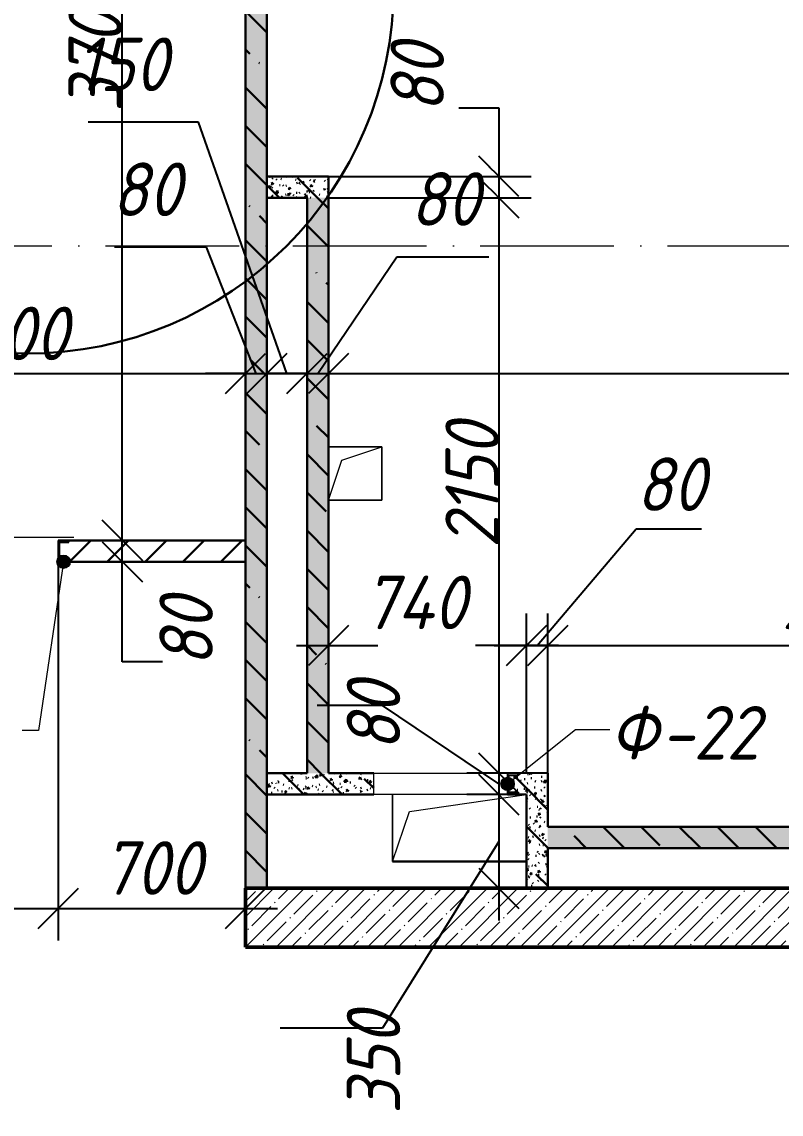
# Model space of a CAD drawing. Header units: millimetres. Extents: x -269418 to 201924, y -5890 to 98643.
# Drawn here: x 111094 to 113932, y 4556 to 8637 of the extents above; entities that cross this region are included whole.
import ezdxf

# ---------------------------------------------------------------- set-up
doc = ezdxf.new("R2010")
doc.units = ezdxf.units.MM
doc.linetypes.add('50_200_ШТРИХ_1Т_ш5_п1_п1_', pattern=[700, 500, -100, 0, -100])
for name, color, linetype, lineweight in [('0) ПГП', 1, 'Continuous', 30), ('1) ПГП Зеленый', 2, 'Continuous', 30), ('A-ANNO-DIMS', 7, 'Continuous', 9), ('A-DOOR-IDEN', 7, 'Continuous', 9), ('A-FLOR', 7, 'Continuous', 9), ('A-GENM', 7, 'Continuous', 9), ('A-GENM-1', 7, 'Continuous', 25), ('A-GENM-IDEN', 7, 'Continuous', 9), ('A-WALL-3', 7, 'Continuous', 50), ('A-WALL-PATT-2', 7, 'Continuous', 5), ('I-WALL', 7, 'Continuous', 5), ('Оси-1', 7, '50_200_ШТРИХ_1Т_ш5_п1_п1_', 9)]:
    doc.layers.add(name, color=color, linetype=linetype, lineweight=lineweight)
doc.layers.add('A-WALL-FNSH-4', color=7, linetype='Continuous', lineweight=13, true_color=0x0070df)
doc.styles.add('ISOCPEUR_I_2', font='isocpeui.ttf', dxfattribs={"width": 0.9, "height": 200})
doc.dimstyles.new('ISO-2_0_0_9К_СРЕДНИЙ', dxfattribs={"dimscale": 304.8, "dimtxt": 199.196235, "dimasz": 0.492126, "dimexe": 0.393701, "dimexo": 0, "dimgap": 0, "dimtad": 1, "dimdec": 0, "dimzin": 0, "dimdsep": 46, "dimtxsty": 'ISOCPEUR_I_2', "dimblk1": 'OBLIQUE', "dimblk2": 'OBLIQUE', "dimsah": 1, "dimcen": 0.09, "dimdle": 0.393701, "dimazin": 0, "dimtfac": 1, "dimtdec": 4, "dimtix": 1, "dimtmove": 2, "dimatfit": 3, "dimfxl": 1, "dimtvp": 1, "dimtolj": 1, "dimtzin": 0, "dimarcsym": 2})
doc.dimstyles.new('ISO-2_0_0_9К_СРЕДНИЙ_1', dxfattribs={"dimscale": 304.8, "dimtxt": 199.196235, "dimasz": 0.492126, "dimexe": 0.393701, "dimexo": 0, "dimgap": 0, "dimtad": 1, "dimdec": 0, "dimzin": 0, "dimdsep": 46, "dimtxsty": 'ISOCPEUR_I_2', "dimblk1": 'OBLIQUE', "dimblk2": 'OBLIQUE', "dimsah": 1, "dimcen": 0.09, "dimdle": 0.393701, "dimazin": 0, "dimtfac": 1, "dimtdec": 4, "dimtix": 1, "dimtmove": 1, "dimatfit": 3, "dimfxl": 1, "dimtvp": 1, "dimtolj": 1, "dimtzin": 0, "dimarcsym": 2})
doc.dimstyles.new('ISO-2_0_0_9К_СРЕДНИЙ_2', dxfattribs={"dimscale": 304.8, "dimtxt": 199.196235, "dimasz": 0.492126, "dimexe": 0.393701, "dimexo": 0, "dimgap": 0, "dimtad": 1, "dimdec": 0, "dimzin": 0, "dimdsep": 46, "dimtxsty": 'ISOCPEUR_I_2', "dimblk1": 'OBLIQUE', "dimblk2": 'OBLIQUE', "dimsah": 1, "dimcen": 0.09, "dimdle": 0.393701, "dimazin": 0, "dimtfac": 1, "dimtdec": 4, "dimtix": 1, "dimtmove": 0, "dimatfit": 3, "dimfxl": 1, "dimtvp": 1, "dimtolj": 1, "dimtzin": 0, "dimarcsym": 2})
doc.dimstyles.new('ISO-2_0_0_9К_СРЕДНИЙ_ФОН', dxfattribs={"dimscale": 304.8, "dimtxt": 199.196235, "dimasz": 0.492126, "dimexe": 0.393701, "dimexo": 0, "dimgap": 0.164042, "dimtad": 1, "dimdec": 0, "dimdsep": 46, "dimtxsty": 'ISOCPEUR_I_2', "dimblk1": 'OBLIQUE', "dimblk2": 'OBLIQUE', "dimsah": 1, "dimcen": 0.09, "dimdle": 0.393701, "dimazin": 0, "dimtfac": 1, "dimtdec": 4, "dimtix": 1, "dimtmove": 0, "dimatfit": 3, "dimfxl": 1, "dimtvp": 1, "dimtfill": 1, "dimtolj": 1, "dimtzin": 0, "dimarcsym": 2})
doc.dimstyles.new('ISO-2_0_0_9К_СРЕДНИЙ_ФОН_1', dxfattribs={"dimscale": 304.8, "dimtxt": 199.196235, "dimasz": 0.492126, "dimexe": 0.393701, "dimexo": 0, "dimgap": 0.164042, "dimtad": 1, "dimdec": 0, "dimdsep": 46, "dimtxsty": 'ISOCPEUR_I_2', "dimblk1": 'OBLIQUE', "dimblk2": 'OBLIQUE', "dimsah": 1, "dimcen": 0.09, "dimdle": 0.393701, "dimazin": 0, "dimtfac": 1, "dimtdec": 4, "dimtix": 1, "dimtmove": 1, "dimatfit": 3, "dimfxl": 1, "dimtvp": 1, "dimtfill": 1, "dimtolj": 1, "dimtzin": 0, "dimarcsym": 2})
pattern_1 = [(50, (0, 0), (72.873764, -6.37607), [7.62, -83.82]), (355, (0, 0), (-14.09699, 76.422444), [6.096, -67.056]), (100.451, (6.07, -0.53), (58.776964, 70.04687), [6.476, -71.236]), (46.184, (0, 20.32), (108.43142, -16.817454), [11.43, -125.73]), (96.636, (9.04, 18.92), (94.961, 98.97089), [9.714, -106.854]), (351.184, (0, 20.32), (94.96227, 98.97018), [9.144, -100.584]), (21, (10.16, 15.24), (60.64565, -40.906537), [7.62, -83.82]), (326, (10.16, 15.24), (24.72083, 73.67493), [6.096, -67.056]), (71.451, (15.214, 11.83), (85.36689, 32.768737), [6.476, -71.236]), (37.5, (0, 0), (1.235525, 33.8224325), [3.353, -62.89, 3.353, -64.719, -67.31]), (37.5, (0, 0), (1.235525, 33.8224325), [-134.315, 3.353, -63.957]), (7.5, (0, 0), (26.728146, 40.072549), [3.353, -35.458, 3.353, -61.366, -25.654]), (7.5, (0, 0), (26.728146, 40.072549), [-103.53, 3.353, -22.301]), (327.5, (-22.657, 0), (54.2363175, -2.2921173), [3.353, -22.047, 3.353, -75.895, -105.156]), (327.5, (-22.657, 0), (54.2363175, -2.2921173), [-104.648, 3.353, -101.803]), (317.5, (-32.817, 0), (59.25158, 10.17014), [3.353, -29.667, 3.353, -49.276, -74.676]), (317.5, (-32.817, 0), (59.25158, 10.17014), [-85.649, 3.353, -71.323])]
pattern_2 = [(135, (0, 0), (-142.5612, -142.5612), []), (135, (142.56, 0), (-142.5612, -142.5612), [252.016, -50.403, 3.353, -47.05])]

# ---------------------------------------------------------------- blocks, each defined once
blk = doc.blocks.new('AR_Отверстие прямоугольное _в плите_ - AR_Отверстие прямоугольное _в плите_-V34-АР1_1_Кладочный план 3 этажа')
at = {"layer": 'A-GENM'}
for p, q in [((-250, 125), (-250, -125)), ((-187.5, 62.5), (250, 125)), ((-250, -125), (-187.5, 62.5)), ((-250, -125), (250, -125))]:
    blk.add_line(p, q, dxfattribs=at)
blk = doc.blocks.new('AR_Отверстие прямоугольное _в плите_ - AR_Отверстие прямоугольное _в плите_-V35-АР1_1_Кладочный план 3 этажа')
at = {"layer": 'A-GENM'}
for p, q in [((100, 100), (-100, 100)), ((-50, 50), (100, 100)), ((100, -100), (100, 100)), ((-100, -100), (-50, 50)), ((-100, -100), (100, -100))]:
    blk.add_line(p, q, dxfattribs=at)
blk = doc.blocks.new('Фахверк_СКБ_Швеллер - Ф-22_80х3960 h-28561543-АР1_1_Кладочный план 3 этажа')
at = {"layer": 'A-GENM-1'}
for p, q in [((165, 40), (125, 40)), ((125, 40), (125, -40)), ((129.5, 32.6), (165, 32.6)), ((129.5, -32.6), (129.5, 32.6)), ((165, 32.6), (165, 40)), ((125, -40), (165, -40)), ((165, -32.6), (129.5, -32.6)), ((165, -40), (165, -32.6))]:
    blk.add_line(p, q, dxfattribs=at)
blk = doc.blocks.new('Фахверк_СКБ_Швеллер - Ф-22_80х3960 h-28624893-АР1_1_Кладочный план 3 этажа')
at = {"layer": 'A-GENM-1'}
for p, q in [((165, 40), (125, 40)), ((125, 40), (125, -40)), ((129.5, 32.6), (165, 32.6)), ((129.5, -32.6), (129.5, 32.6)), ((165, 32.6), (165, 40)), ((125, -40), (165, -40)), ((165, -32.6), (129.5, -32.6)), ((165, -40), (165, -32.6))]:
    blk.add_line(p, q, dxfattribs=at)
blk = doc.blocks.new('_Oblique')
at = {"color": 0, "linetype": 'ByBlock', "lineweight": -2}
blk.add_line((-0.5, -0.5), (0.5, 0.5), dxfattribs=at)
blk = doc.blocks.new('DIMBLOCK60-АР1_1_Кладочный план 3 этажа')
at = {"layer": 'A-ANNO-DIMS', "color": 0, "lineweight": -2, "transparency": 16777216}
for p, q in [((110130, 7429.1), (110130, 7203.1)), ((111930, 7429.1), (111930, 7203.1)), ((110010, 7323.1), (112050, 7323.1))]:
    blk.add_line(p, q, dxfattribs=at)
at = {"layer": 'Defpoints', "color": 0, "transparency": 16777216}
for p in [(110130, 7429.1), (111930, 7429.1), (111930, 7323.1)]:
    blk.add_point(p, dxfattribs=at)
at = {"layer": 'A-ANNO-DIMS', "color": 0, "lineweight": -2, "transparency": 16777216, "xscale": 150, "yscale": 150, "zscale": 150, "rotation": 180}
blk.add_blockref('_Oblique', (110130, 7323.1), dxfattribs=at)
at = {"layer": 'A-ANNO-DIMS', "color": 0, "lineweight": -2, "transparency": 16777216, "xscale": 150, "yscale": 150, "zscale": 150}
blk.add_blockref('_Oblique', (111930, 7323.1), dxfattribs=at)
at = {"layer": 'A-ANNO-DIMS', "color": 0, "transparency": 16777216, "insert": (111030, 7473.1), "char_height": 200, "width": 560.814, "attachment_point": 5, "style": 'ISOCPEUR_I_2', "bg_fill": 3, "box_fill_scale": 1.1, "bg_fill_color": 256, "bg_fill_true_color": 13158600, "bg_fill_transparency": 0}
blk.add_mtext('\\A1;1800', dxfattribs=at)
blk = doc.blocks.new('DIMBLOCK61-АР1_1_Кладочный план 3 этажа')
at = {"layer": 'A-ANNO-DIMS', "color": 0, "lineweight": -2, "transparency": 16777216}
for p, q in [((111783.7, 7794.8), (111439.9, 7794.8)), ((111970, 7323.1), (111783.7, 7794.8)), ((111930, 7429.1), (111930, 7203.1)), ((112010, 7429.1), (112010, 7203.1)), ((111930, 7323.1), (111780, 7323.1)), ((111930, 7323.1), (112010, 7323.1)), ((111930, 7323.1), (112010, 7323.1)), ((112010, 7323.1), (112160, 7323.1))]:
    blk.add_line(p, q, dxfattribs=at)
at = {"layer": 'Defpoints', "color": 0, "transparency": 16777216}
for p in [(111930, 7429.1), (112010, 7429.1), (112010, 7323.1)]:
    blk.add_point(p, dxfattribs=at)
at = {"layer": 'A-ANNO-DIMS', "color": 0, "lineweight": -2, "transparency": 16777216, "xscale": 150, "yscale": 150, "zscale": 150}
blk.add_blockref('_Oblique', (111930, 7323.1), dxfattribs=at)
at = {"layer": 'A-ANNO-DIMS', "color": 0, "lineweight": -2, "transparency": 16777216, "xscale": 150, "yscale": 150, "zscale": 150, "rotation": 180}
blk.add_blockref('_Oblique', (112010, 7323.1), dxfattribs=at)
at = {"layer": 'A-ANNO-DIMS', "color": 0, "transparency": 16777216, "insert": (111430.3, 8111.5), "char_height": 200, "width": 303.391, "attachment_point": 1, "line_spacing_factor": 1.149209, "style": 'ISOCPEUR_I_2', "bg_fill": 3, "box_fill_scale": 1.1, "bg_fill_color": 256, "bg_fill_true_color": 13158600, "bg_fill_transparency": 0}
blk.add_mtext('\\A1;80', dxfattribs=at)
blk = doc.blocks.new('DIMBLOCK62-АР1_1_Кладочный план 3 этажа')
at = {"layer": 'A-ANNO-DIMS', "color": 0, "lineweight": -2, "transparency": 16777216}
for p, q in [((111753.9, 8262), (111342.2, 8262)), ((112085, 7323.1), (111753.9, 8262)), ((112010, 7429.1), (112010, 7203.1)), ((112160, 7429.1), (112160, 7203.1)), ((111890, 7323.1), (112280, 7323.1))]:
    blk.add_line(p, q, dxfattribs=at)
at = {"layer": 'Defpoints', "color": 0, "transparency": 16777216}
for p in [(112010, 7429.1), (112160, 7429.1), (112160, 7323.1)]:
    blk.add_point(p, dxfattribs=at)
at = {"layer": 'A-ANNO-DIMS', "color": 0, "lineweight": -2, "transparency": 16777216, "xscale": 150, "yscale": 150, "zscale": 150, "rotation": 180}
blk.add_blockref('_Oblique', (112010, 7323.1), dxfattribs=at)
at = {"layer": 'A-ANNO-DIMS', "color": 0, "lineweight": -2, "transparency": 16777216, "xscale": 150, "yscale": 150, "zscale": 150}
blk.add_blockref('_Oblique', (112160, 7323.1), dxfattribs=at)
at = {"layer": 'A-ANNO-DIMS', "color": 0, "transparency": 16777216, "insert": (111294.8, 8578.6), "char_height": 200, "width": 409.118, "attachment_point": 1, "line_spacing_factor": 1.149209, "style": 'ISOCPEUR_I_2', "bg_fill": 3, "box_fill_scale": 1.1, "bg_fill_color": 256, "bg_fill_true_color": 13158600, "bg_fill_transparency": 0}
blk.add_mtext('\\A1;150', dxfattribs=at)
blk = doc.blocks.new('DIMBLOCK63-АР1_1_Кладочный план 3 этажа')
at = {"layer": 'A-ANNO-DIMS', "color": 0, "lineweight": -2, "transparency": 16777216}
for p, q in [((112200, 7323.1), (112495.6, 7758.8)), ((112495.6, 7758.8), (112839.4, 7758.8)), ((112160, 7429.1), (112160, 7203.1)), ((112240, 7429.1), (112240, 7203.1)), ((112160, 7323.1), (112010, 7323.1)), ((112160, 7323.1), (112240, 7323.1)), ((112160, 7323.1), (112240, 7323.1)), ((112240, 7323.1), (112390, 7323.1))]:
    blk.add_line(p, q, dxfattribs=at)
at = {"layer": 'Defpoints', "color": 0, "transparency": 16777216}
for p in [(112160, 7429.1), (112240, 7429.1), (112240, 7323.1)]:
    blk.add_point(p, dxfattribs=at)
at = {"layer": 'A-ANNO-DIMS', "color": 0, "lineweight": -2, "transparency": 16777216, "xscale": 150, "yscale": 150, "zscale": 150}
blk.add_blockref('_Oblique', (112160, 7323.1), dxfattribs=at)
at = {"layer": 'A-ANNO-DIMS', "color": 0, "lineweight": -2, "transparency": 16777216, "xscale": 150, "yscale": 150, "zscale": 150, "rotation": 180}
blk.add_blockref('_Oblique', (112240, 7323.1), dxfattribs=at)
at = {"layer": 'A-ANNO-DIMS', "color": 0, "transparency": 16777216, "insert": (112545.6, 8075.5), "char_height": 200, "width": 303.391, "attachment_point": 1, "line_spacing_factor": 1.149209, "style": 'ISOCPEUR_I_2', "bg_fill": 3, "box_fill_scale": 1.1, "bg_fill_color": 256, "bg_fill_true_color": 13158600, "bg_fill_transparency": 0}
blk.add_mtext('\\A1;80', dxfattribs=at)
blk = doc.blocks.new('DIMBLOCK64-АР1_1_Кладочный план 3 этажа')
at = {"layer": 'A-ANNO-DIMS', "color": 0, "lineweight": -2, "transparency": 16777216}
for p, q in [((112240, 7429.1), (112240, 7203.1)), ((118800, 7429.1), (118800, 7203.1)), ((112120, 7323.1), (118920, 7323.1))]:
    blk.add_line(p, q, dxfattribs=at)
at = {"layer": 'Defpoints', "color": 0, "transparency": 16777216}
for p in [(112240, 7429.1), (118800, 7429.1), (118800, 7323.1)]:
    blk.add_point(p, dxfattribs=at)
at = {"layer": 'A-ANNO-DIMS', "color": 0, "lineweight": -2, "transparency": 16777216, "xscale": 150, "yscale": 150, "zscale": 150, "rotation": 180}
blk.add_blockref('_Oblique', (112240, 7323.1), dxfattribs=at)
at = {"layer": 'A-ANNO-DIMS', "color": 0, "lineweight": -2, "transparency": 16777216, "xscale": 150, "yscale": 150, "zscale": 150}
blk.add_blockref('_Oblique', (118800, 7323.1), dxfattribs=at)
at = {"layer": 'A-ANNO-DIMS', "color": 0, "transparency": 16777216, "insert": (115520, 7473.1), "char_height": 200, "width": 606.782, "attachment_point": 5, "style": 'ISOCPEUR_I_2', "bg_fill": 3, "box_fill_scale": 1.1, "bg_fill_color": 256, "bg_fill_true_color": 13158600, "bg_fill_transparency": 0}
blk.add_mtext('\\A1;6560', dxfattribs=at)
blk = doc.blocks.new('DIMBLOCK68-АР1_1_Кладочный план 3 этажа')
at = {"layer": 'A-ANNO-DIMS', "color": 0, "lineweight": -2, "transparency": 16777216}
for p, q in [((112240, 6412.9), (112240, 6186.8)), ((112980, 5833), (112980, 6426.8)), ((112120, 6306.8), (112424.7, 6306.8)), ((113100, 6306.8), (112789.1, 6306.8))]:
    blk.add_line(p, q, dxfattribs=at)
at = {"layer": 'Defpoints', "color": 0, "transparency": 16777216}
for p in [(112240, 6412.9), (112980, 6306.8), (112980, 5833)]:
    blk.add_point(p, dxfattribs=at)
at = {"layer": 'A-ANNO-DIMS', "color": 0, "lineweight": -2, "transparency": 16777216, "xscale": 150, "yscale": 150, "zscale": 150, "rotation": 180}
blk.add_blockref('_Oblique', (112240, 6306.8), dxfattribs=at)
at = {"layer": 'A-ANNO-DIMS', "color": 0, "lineweight": -2, "transparency": 16777216, "xscale": 150, "yscale": 150, "zscale": 150}
blk.add_blockref('_Oblique', (112980, 6306.8), dxfattribs=at)
at = {"layer": 'A-ANNO-DIMS', "color": 0, "transparency": 16777216, "insert": (112370.1, 6568.1), "char_height": 200, "width": 473.474, "attachment_point": 1, "line_spacing_factor": 1.149209, "style": 'ISOCPEUR_I_2'}
blk.add_mtext('\\A1;740', dxfattribs=at)
blk = doc.blocks.new('DIMBLOCK69-АР1_1_Кладочный план 3 этажа')
at = {"layer": 'A-ANNO-DIMS', "color": 0, "lineweight": -2, "transparency": 16777216}
for p, q in [((113020, 6306.8), (113390.2, 6743.1)), ((113390.2, 6743.1), (113634, 6743.1)), ((112980, 5833), (112980, 6426.8)), ((113060, 5830), (113060, 6426.8)), ((112860, 6306.8), (113180, 6306.8))]:
    blk.add_line(p, q, dxfattribs=at)
at = {"layer": 'Defpoints', "color": 0, "transparency": 16777216}
for p in [(113060, 6306.8), (112980, 5833), (113060, 5830)]:
    blk.add_point(p, dxfattribs=at)
at = {"layer": 'A-ANNO-DIMS', "color": 0, "lineweight": -2, "transparency": 16777216, "xscale": 150, "yscale": 150, "zscale": 150, "rotation": 180}
blk.add_blockref('_Oblique', (112980, 6306.8), dxfattribs=at)
at = {"layer": 'A-ANNO-DIMS', "color": 0, "lineweight": -2, "transparency": 16777216, "xscale": 150, "yscale": 150, "zscale": 150}
blk.add_blockref('_Oblique', (113060, 6306.8), dxfattribs=at)
at = {"layer": 'A-ANNO-DIMS', "color": 0, "transparency": 16777216, "insert": (113390.2, 7009.7), "char_height": 200, "width": 303.391, "attachment_point": 1, "line_spacing_factor": 1.149209, "style": 'ISOCPEUR_I_2'}
blk.add_mtext('\\A1;80', dxfattribs=at)
blk = doc.blocks.new('DIMBLOCK70-АР1_1_Кладочный план 3 этажа')
at = {"layer": 'A-ANNO-DIMS', "color": 0, "lineweight": -2, "transparency": 16777216}
for p, q in [((113060, 5830), (113060, 6426.8)), ((116010, 5633), (116010, 6426.8)), ((112940, 6306.8), (113981.4, 6306.8)), ((116130, 6306.8), (114494.3, 6306.8))]:
    blk.add_line(p, q, dxfattribs=at)
at = {"layer": 'Defpoints', "color": 0, "transparency": 16777216}
for p in [(116010, 6306.8), (113060, 5830), (116010, 5633)]:
    blk.add_point(p, dxfattribs=at)
at = {"layer": 'A-ANNO-DIMS', "color": 0, "lineweight": -2, "transparency": 16777216, "xscale": 150, "yscale": 150, "zscale": 150, "rotation": 180}
blk.add_blockref('_Oblique', (113060, 6306.8), dxfattribs=at)
at = {"layer": 'A-ANNO-DIMS', "color": 0, "lineweight": -2, "transparency": 16777216, "xscale": 150, "yscale": 150, "zscale": 150}
blk.add_blockref('_Oblique', (116010, 6306.8), dxfattribs=at)
at = {"layer": 'A-ANNO-DIMS', "color": 0, "transparency": 16777216, "insert": (113934.5, 6568.1), "char_height": 200, "width": 606.782, "attachment_point": 1, "line_spacing_factor": 1.149209, "style": 'ISOCPEUR_I_2'}
blk.add_mtext('\\A1;2950', dxfattribs=at)
blk = doc.blocks.new('AAR_СКБ_Марка_Двери_Перемычка и проем - Марка перемычки и проема-25306769-АР1_1_Кладочный план 3 этажа')
at = {"layer": 'A-DOOR-IDEN'}
for p, q in [((-5, 0), (5, 0)), ((-0.968, -0.984), (-1.986, -2.747)), ((1.067, -0.984), (-0.968, -0.984)), ((2.085, -2.747), (1.067, -0.984)), ((-1.986, -2.747), (-0.968, -4.509)), ((1.067, -4.509), (2.085, -2.747)), ((-0.968, -4.509), (1.067, -4.509))]:
    blk.add_line(p, q, dxfattribs=at)
blk = doc.blocks.new('DIMBLOCK143-АР1_1_Кладочный план 3 этажа')
at = {"layer": 'A-ANNO-DIMS', "color": 0, "lineweight": -2, "transparency": 16777216}
for p, q in [((111469.5, 6500), (111469.5, 6820)), ((111363.5, 6700), (111589.5, 6700)), ((111363.5, 6620), (111589.5, 6620)), ((111469.5, 6246.3), (111469.5, 6620)), ((111619.5, 6246.3), (111469.5, 6246.3))]:
    blk.add_line(p, q, dxfattribs=at)
at = {"layer": 'Defpoints', "color": 0, "transparency": 16777216}
for p in [(111363.5, 6700), (111469.5, 6700), (111363.5, 6620)]:
    blk.add_point(p, dxfattribs=at)
at = {"layer": 'A-ANNO-DIMS', "color": 0, "lineweight": -2, "transparency": 16777216, "xscale": 150, "yscale": 150, "zscale": 150}
for p, rotation in [((111469.5, 6700), 90), ((111469.5, 6620), 270)]:
    blk.add_blockref('_Oblique', p, dxfattribs=dict(at, rotation=rotation))
at = {"layer": 'A-ANNO-DIMS', "color": 0, "transparency": 16777216, "insert": (111608.1, 6227.9), "char_height": 200, "width": 303.391, "attachment_point": 1, "rotation": 90, "line_spacing_factor": 1.149209, "style": 'ISOCPEUR_I_2'}
blk.add_mtext('\\A1;80', dxfattribs=at)
blk = doc.blocks.new('DIMBLOCK144-АР1_1_Кладочный план 3 этажа')
at = {"layer": 'A-ANNO-DIMS', "color": 0, "lineweight": -2, "transparency": 16777216}
for p, q in [((111469.5, 6580), (111469.5, 10520)), ((111363.5, 10400), (111589.5, 10400)), ((111363.5, 6700), (111589.5, 6700))]:
    blk.add_line(p, q, dxfattribs=at)
at = {"layer": 'Defpoints', "color": 0, "transparency": 16777216}
for p in [(111363.5, 10400), (111469.5, 10400), (111363.5, 6700)]:
    blk.add_point(p, dxfattribs=at)
at = {"layer": 'A-ANNO-DIMS', "color": 0, "lineweight": -2, "transparency": 16777216, "xscale": 150, "yscale": 150, "zscale": 150}
for p, rotation in [((111469.5, 10400), 90), ((111469.5, 6700), 270)]:
    blk.add_blockref('_Oblique', p, dxfattribs=dict(at, rotation=rotation))
at = {"layer": 'A-ANNO-DIMS', "color": 0, "transparency": 16777216, "insert": (111368.2, 8550), "char_height": 200, "width": 606.782, "attachment_point": 5, "rotation": 90, "style": 'ISOCPEUR_I_2'}
blk.add_mtext('\\A1;3700', dxfattribs=at)
blk = doc.blocks.new('DIMBLOCK423-АР1_1_Кладочный план 3 этажа')
at = {"layer": 'A-ANNO-DIMS', "color": 0, "lineweight": -2, "transparency": 16777216}
for p, q in [((110280, 6617), (110280, 5204.6)), ((111230, 6620), (111230, 5204.6)), ((110160, 5324.6), (111350, 5324.6))]:
    blk.add_line(p, q, dxfattribs=at)
at = {"layer": 'Defpoints', "color": 0, "transparency": 16777216}
for p in [(110280, 6617), (111230, 6620), (111230, 5324.6)]:
    blk.add_point(p, dxfattribs=at)
at = {"layer": 'A-ANNO-DIMS', "color": 0, "lineweight": -2, "transparency": 16777216, "xscale": 150, "yscale": 150, "zscale": 150, "rotation": 180}
blk.add_blockref('_Oblique', (110280, 5324.6), dxfattribs=at)
at = {"layer": 'A-ANNO-DIMS', "color": 0, "lineweight": -2, "transparency": 16777216, "xscale": 150, "yscale": 150, "zscale": 150}
blk.add_blockref('_Oblique', (111230, 5324.6), dxfattribs=at)
at = {"layer": 'A-ANNO-DIMS', "color": 0, "transparency": 16777216, "insert": (110755, 5474.6), "char_height": 200, "width": 455.087, "attachment_point": 5, "style": 'ISOCPEUR_I_2', "bg_fill": 3, "box_fill_scale": 1.1, "bg_fill_color": 256, "bg_fill_true_color": 13158600, "bg_fill_transparency": 0}
blk.add_mtext('\\A1;950', dxfattribs=at)
blk = doc.blocks.new('DIMBLOCK424-АР1_1_Кладочный план 3 этажа')
at = {"layer": 'A-ANNO-DIMS', "color": 0, "lineweight": -2, "transparency": 16777216}
for p, q in [((111230, 6620), (111230, 5204.6)), ((111930, 5400), (111930, 5204.6)), ((111110, 5324.6), (112050, 5324.6))]:
    blk.add_line(p, q, dxfattribs=at)
at = {"layer": 'Defpoints', "color": 0, "transparency": 16777216}
for p in [(111230, 6620), (111930, 5400), (111930, 5324.6)]:
    blk.add_point(p, dxfattribs=at)
at = {"layer": 'A-ANNO-DIMS', "color": 0, "lineweight": -2, "transparency": 16777216, "xscale": 150, "yscale": 150, "zscale": 150, "rotation": 180}
blk.add_blockref('_Oblique', (111230, 5324.6), dxfattribs=at)
at = {"layer": 'A-ANNO-DIMS', "color": 0, "lineweight": -2, "transparency": 16777216, "xscale": 150, "yscale": 150, "zscale": 150}
blk.add_blockref('_Oblique', (111930, 5324.6), dxfattribs=at)
at = {"layer": 'A-ANNO-DIMS', "color": 0, "transparency": 16777216, "insert": (111580, 5475.9), "char_height": 200, "width": 455.087, "attachment_point": 5, "style": 'ISOCPEUR_I_2', "bg_fill": 3, "box_fill_scale": 1.1, "bg_fill_color": 256, "bg_fill_true_color": 13158600, "bg_fill_transparency": 0}
blk.add_mtext('\\A1;700', dxfattribs=at)
blk = doc.blocks.new('DIMBLOCK463-АР1_1_Кладочный план 3 этажа')
at = {"layer": 'A-ANNO-DIMS', "color": 0, "lineweight": -2, "transparency": 16777216}
for p, q in [((112727.1, 8315.8), (112877.1, 8315.8)), ((112877.1, 8315.8), (112877.1, 8060)), ((112877.1, 8180), (112877.1, 7860)), ((112240, 8060), (112997.1, 8060)), ((112243, 7980), (112997.1, 7980))]:
    blk.add_line(p, q, dxfattribs=at)
at = {"layer": 'Defpoints', "color": 0, "transparency": 16777216}
for p in [(112240, 8060), (112243, 7980), (112877.1, 7980)]:
    blk.add_point(p, dxfattribs=at)
at = {"layer": 'A-ANNO-DIMS', "color": 0, "lineweight": -2, "transparency": 16777216, "xscale": 150, "yscale": 150, "zscale": 150}
for p, rotation in [((112877.1, 8060), 90), ((112877.1, 7980), 270)]:
    blk.add_blockref('_Oblique', p, dxfattribs=dict(at, rotation=rotation))
at = {"layer": 'A-ANNO-DIMS', "color": 0, "transparency": 16777216, "insert": (112471.9, 8297.5), "char_height": 200, "width": 303.391, "attachment_point": 1, "rotation": 90, "line_spacing_factor": 1.149209, "style": 'ISOCPEUR_I_2'}
blk.add_mtext('\\A1;80', dxfattribs=at)
blk = doc.blocks.new('DIMBLOCK464-АР1_1_Кладочный план 3 этажа')
at = {"layer": 'A-ANNO-DIMS', "color": 0, "lineweight": -2, "transparency": 16777216}
for p, q in [((112877.1, 8100), (112877.1, 5710)), ((112243, 7980), (112997.1, 7980)), ((113057, 5830), (112757.1, 5830))]:
    blk.add_line(p, q, dxfattribs=at)
at = {"layer": 'Defpoints', "color": 0, "transparency": 16777216}
for p in [(112243, 7980), (112877.1, 5830), (113057, 5830)]:
    blk.add_point(p, dxfattribs=at)
at = {"layer": 'A-ANNO-DIMS', "color": 0, "lineweight": -2, "transparency": 16777216, "xscale": 150, "yscale": 150, "zscale": 150}
for p, rotation in [((112877.1, 7980), 90), ((112877.1, 5830), 270)]:
    blk.add_blockref('_Oblique', p, dxfattribs=dict(at, rotation=rotation))
at = {"layer": 'A-ANNO-DIMS', "color": 0, "transparency": 16777216, "insert": (112777.1, 6905), "char_height": 200, "width": 560.814, "attachment_point": 5, "rotation": 90, "style": 'ISOCPEUR_I_2'}
blk.add_mtext('\\A1;2150', dxfattribs=at)
blk = doc.blocks.new('DIMBLOCK465-АР1_1_Кладочный план 3 этажа')
at = {"layer": 'A-ANNO-DIMS', "color": 0, "lineweight": -2, "transparency": 16777216}
for p, q in [((112441.6, 6082.4), (112197.8, 6082.4)), ((112877.1, 5790), (112441.6, 6082.4)), ((112877.1, 5950), (112877.1, 5630)), ((113057, 5830), (112757.1, 5830)), ((112980.1, 5750), (112757.1, 5750))]:
    blk.add_line(p, q, dxfattribs=at)
at = {"layer": 'Defpoints', "color": 0, "transparency": 16777216}
for p in [(113057, 5830), (112877.1, 5750), (112980.1, 5750)]:
    blk.add_point(p, dxfattribs=at)
at = {"layer": 'A-ANNO-DIMS', "color": 0, "lineweight": -2, "transparency": 16777216, "xscale": 150, "yscale": 150, "zscale": 150}
for p, rotation in [((112877.1, 5830), 90), ((112877.1, 5750), 270)]:
    blk.add_blockref('_Oblique', p, dxfattribs=dict(at, rotation=rotation))
at = {"layer": 'A-ANNO-DIMS', "color": 0, "transparency": 16777216, "insert": (112308.3, 5912.4), "char_height": 200, "width": 303.391, "attachment_point": 1, "rotation": 90, "line_spacing_factor": 1.149209, "style": 'ISOCPEUR_I_2'}
blk.add_mtext('\\A1;80', dxfattribs=at)
blk = doc.blocks.new('DIMBLOCK466-АР1_1_Кладочный план 3 этажа')
at = {"layer": 'A-ANNO-DIMS', "color": 0, "lineweight": -2, "transparency": 16777216}
for p, q in [((112877.1, 5870), (112877.1, 5280)), ((112980.1, 5750), (112757.1, 5750)), ((112877.1, 5575), (112441.6, 4877.9)), ((112983.2, 5400), (112757.1, 5400)), ((112441.6, 4877.9), (112059.3, 4877.9))]:
    blk.add_line(p, q, dxfattribs=at)
at = {"layer": 'Defpoints', "color": 0, "transparency": 16777216}
for p in [(112980.1, 5750), (112877.1, 5400), (112983.2, 5400)]:
    blk.add_point(p, dxfattribs=at)
at = {"layer": 'A-ANNO-DIMS', "color": 0, "lineweight": -2, "transparency": 16777216, "xscale": 150, "yscale": 150, "zscale": 150}
for p, rotation in [((112877.1, 5750), 90), ((112877.1, 5400), 270)]:
    blk.add_blockref('_Oblique', p, dxfattribs=dict(at, rotation=rotation))
at = {"layer": 'A-ANNO-DIMS', "color": 0, "transparency": 16777216, "insert": (112308.3, 4556.1), "char_height": 200, "width": 455.087, "attachment_point": 1, "rotation": 90, "line_spacing_factor": 1.149209, "style": 'ISOCPEUR_I_2'}
blk.add_mtext('\\A1;350', dxfattribs=at)

msp = doc.modelspace()

# ---------------------------------------------------------------- hatches: boundary and pattern name
at = {"layer": '0) ПГП'}
h = msp.add_hatch(dxfattribs=at)
h.set_pattern_fill('FP_6', color=256, style=0, pattern_type=2)
h.set_pattern_definition(pattern_1)
h.paths.add_polyline_path([(112010, 5400), (112010, 10380), (111930, 10380), (111930, 5400)], flags=0)
h = msp.add_hatch(dxfattribs=at)
h.set_pattern_fill('FP_7', color=256, style=0, pattern_type=2)
h.set_pattern_definition(pattern_2)
h.paths.add_polyline_path([(112010, 5400), (112010, 10380), (111930, 10380), (111930, 5400)], flags=0)
h = msp.add_hatch(dxfattribs=at)
h.set_pattern_fill('FP_6', color=256, style=0, pattern_type=2)
h.set_pattern_definition(pattern_1)
h.paths.add_polyline_path([(112240, 7980), (112240, 8060), (112010, 8060), (112010, 7980), (112160, 7980)], flags=0)
h = msp.add_hatch(dxfattribs=at)
h.set_pattern_fill('FP_7', color=256, style=0, pattern_type=2)
h.set_pattern_definition(pattern_2)
h.paths.add_polyline_path([(112240, 7980), (112240, 8060), (112010, 8060), (112010, 7980), (112160, 7980)], flags=0)
h = msp.add_hatch(dxfattribs=at)
h.set_pattern_fill('FP_6', color=256, style=0, pattern_type=2)
h.set_pattern_definition(pattern_1)
h.paths.add_polyline_path([(112160, 5830), (112240, 5830), (112240, 7980), (112160, 7980), (112160, 6651.9)], flags=0)
h = msp.add_hatch(dxfattribs=at)
h.set_pattern_fill('FP_7', color=256, style=0, pattern_type=2)
h.set_pattern_definition(pattern_2)
h.paths.add_polyline_path([(112160, 5830), (112240, 5830), (112240, 7980), (112160, 7980), (112160, 6651.9)], flags=0)
h = msp.add_hatch(dxfattribs=at)
h.set_pattern_fill('FP_6', color=256, style=0, pattern_type=2)
h.set_pattern_definition(pattern_1)
h.paths.add_polyline_path([(112010, 5750), (112409.7, 5750), (112409.7, 5830), (112010, 5830)], flags=0)
h.paths.add_polyline_path([(112949.7, 5750), (112980, 5750), (112980, 5830), (112949.7, 5830), (112949.7, 5822.6), (112914.2, 5822.6), (112914.2, 5757.4), (112949.7, 5757.4)], flags=0)
h = msp.add_hatch(dxfattribs=at)
h.set_pattern_fill('FP_7', color=256, style=0, pattern_type=2)
h.set_pattern_definition(pattern_2)
h.paths.add_polyline_path([(112010, 5750), (112409.7, 5750), (112409.7, 5830), (112010, 5830)], flags=0)
h.paths.add_polyline_path([(112949.7, 5750), (112980, 5750), (112980, 5830), (112949.7, 5830), (112949.7, 5822.6), (112914.2, 5822.6), (112914.2, 5757.4), (112949.7, 5757.4)], flags=0)
h = msp.add_hatch(dxfattribs=at)
h.set_pattern_fill('FP_6', color=256, style=0, pattern_type=2)
h.set_pattern_definition(pattern_1)
h.paths.add_polyline_path([(113060, 5400), (113060, 5830), (112980, 5830), (112980, 5400)], flags=0)
h = msp.add_hatch(dxfattribs=at)
h.set_pattern_fill('FP_7', color=256, style=0, pattern_type=2)
h.set_pattern_definition(pattern_2)
h.paths.add_polyline_path([(113060, 5400), (113060, 5830), (112980, 5830), (112980, 5400)], flags=0)
h = msp.add_hatch(dxfattribs=at)
h.set_pattern_fill('FP_6', color=256, style=0, pattern_type=2)
h.set_pattern_definition(pattern_1)
h.paths.add_polyline_path([(116010, 5550), (116010, 5630), (113060, 5630), (113060, 5550)], flags=0)
h = msp.add_hatch(dxfattribs=at)
h.set_pattern_fill('FP_7', color=256, style=0, pattern_type=2)
h.set_pattern_definition(pattern_2)
h.paths.add_polyline_path([(116010, 5550), (116010, 5630), (113060, 5630), (113060, 5550)], flags=0)
at = {"layer": '1) ПГП Зеленый'}
h = msp.add_hatch(dxfattribs=at)
h.set_pattern_fill('FP_5', color=256, style=0, pattern_type=2)
h.set_pattern_definition([(45, (0, 0), (-70.71068, 70.71068), [])])
h.paths.add_polyline_path([(111930, 6620), (111930, 6700), (111270, 6700), (111270, 6692.6), (111234.5, 6692.6), (111234.5, 6627.4), (111270, 6627.4), (111270, 6620)], flags=0)
h.paths.add_polyline_path([(110240, 6620), (110240, 6627.4), (110275.5, 6627.4), (110275.5, 6692.6), (110240, 6692.6), (110240, 6700), (109750, 6700), (109750, 6620)], flags=0)
at = {"layer": 'A-GENM-IDEN'}
h = msp.add_hatch(color=256, dxfattribs=at)
edge = h.paths.add_edge_path(flags=0)
edge.add_arc((112909.8, 5790), 25, 0, 360)
at = {"layer": 'A-WALL-PATT-2'}
h = msp.add_hatch(dxfattribs=at)
h.set_pattern_fill('FP_4', color=256, style=0, pattern_type=2)
h.set_pattern_definition([(45, (0, 0), (-57.024626, 57.024626), []), (45, (57.025, 0), (-57.024626, 57.024626), [100.806, -20.161, 3.353, -16.808])])
h.paths.add_polyline_path([(112662.1, 5180), (117440, 5180), (117440, 5400), (111930, 5400), (111930, 5180)], flags=0)
h.paths.add_polyline_path([(119330, 5180), (119330, 5400), (118490, 5400), (118490, 5180)], flags=0)

# ---------------------------------------------------------------- linework, layer by layer
at = {"layer": '0) ПГП'}
for p, q in [((111930, 10380), (111930, 5400)), ((112010, 5400), (112010, 10000)), ((112240, 8060), (112010, 8060)), ((112240, 5830), (112240, 8060)), ((112010, 7980), (112160, 7980)), ((112160, 7980), (112160, 5830)), ((112160, 5830), (112010, 5830)), ((112409.7, 5830), (112240, 5830)), ((113060, 5630), (113060, 5830)), ((112010, 5750), (112409.7, 5750)), ((112980, 5750), (112980, 5400)), ((116090, 5630), (113060, 5630)), ((113060, 5550), (116010, 5550)), ((113060, 5400), (113060, 5550)), ((112980, 5500), (112480, 5500))]:
    msp.add_line(p, q, dxfattribs=at)
at = {"layer": '1) ПГП Зеленый'}
for p, q in [((111930, 6700), (111270, 6700)), ((111270, 6620), (111930, 6620))]:
    msp.add_line(p, q, dxfattribs=at)
at = {"layer": 'A-FLOR'}
for p, q in [((112240, 7050), (112440, 7050)), ((112440, 7050), (112440, 6850)), ((112440, 6850), (112240, 6850)), ((112480, 5500), (112480, 5750))]:
    msp.add_line(p, q, dxfattribs=at)
at = {"layer": 'A-GENM-IDEN'}
for p, q in [((112909.8, 5790), (113163.1, 5993.4)), ((113163.1, 5993.4), (113291.2, 5993.4))]:
    msp.add_line(p, q, dxfattribs=at)
msp.add_circle((112909.8, 5790), 25, dxfattribs=at)
at = {"layer": 'A-WALL-3'}
for p, q in [((117440, 5400), (111930, 5400)), ((111930, 5400), (111930, 5180)), ((111930, 5180), (117440, 5180))]:
    msp.add_line(p, q, dxfattribs=at)
at = {"layer": 'A-WALL-FNSH-4'}
for p, q in [((112409.7, 5750), (112409.7, 5830)), ((113060, 5830), (112949.7, 5830)), ((112949.7, 5750), (112980, 5750))]:
    msp.add_line(p, q, dxfattribs=at)
at = {"layer": 'I-WALL'}
for p, q in [((112409.7, 5830), (112909.7, 5830)), ((112909.7, 5750), (112409.7, 5750))]:
    msp.add_line(p, q, dxfattribs=at)
at = {"layer": 'Оси-1'}
msp.add_line((-6210, 7800), (125951.6, 7800), dxfattribs=at)

# ---------------------------------------------------------------- block references
at = {"layer": '0) ПГП'}
msp.add_blockref('AR_Отверстие прямоугольное _в плите_ - AR_Отверстие прямоугольное _в плите_-V34-АР1_1_Кладочный план 3 этажа', (112730, 5625), dxfattribs=at)
at = {"layer": 'A-DOOR-IDEN', "xscale": 99.99999999999993, "yscale": 99.99999999999993, "zscale": 99.99999999999993}
msp.add_blockref('AAR_СКБ_Марка_Двери_Перемычка и проем - Марка перемычки и проема-25306769-АР1_1_Кладочный план 3 этажа', (110788.7, 6712), dxfattribs=at)
at = {"layer": 'A-GENM'}
msp.add_blockref('AR_Отверстие прямоугольное _в плите_ - AR_Отверстие прямоугольное _в плите_-V35-АР1_1_Кладочный план 3 этажа', (112340, 6950), dxfattribs=at)
at = {"layer": 'A-GENM-1'}
for name, p in [('Фахверк_СКБ_Швеллер - Ф-22_80х3960 h-28561543-АР1_1_Кладочный план 3 этажа', (111105, 6660)), ('Фахверк_СКБ_Швеллер - Ф-22_80х3960 h-28624893-АР1_1_Кладочный план 3 этажа', (112784.7, 5790))]:
    msp.add_blockref(name, p, dxfattribs=at)

# ---------------------------------------------------------------- texts
at = {"layer": 'A-GENM-IDEN', "char_height": 200, "attachment_point": 1, "style": 'ISOCPEUR_I_2'}
for s, insert, width in [('\\fISOCPEUR|b0|i1|c204|p34|;\\W.9;Ф', (113291.2, 6081.1), 230.886), ('-22', (113481.7, 6081.1), 476.202)]:
    msp.add_mtext(s, dxfattribs=dict(at, insert=insert, width=width))

# ---------------------------------------------------------------- dimensions: what is measured, and where the dimension line sits
at = {"layer": 'A-ANNO-DIMS'}
for base, p1, p2, dimstyle, override, picture, middle in [((113060, 6306.8), (112980, 5833), (113060, 5830), 'ISO-2_0_0_9К_СРЕДНИЙ_1', {"dimpost": '<>', "dimfxl": 80.058043}, 'DIMBLOCK69-АР1_1_Кладочный план 3 этажа', (113390.2, 6743.1)), ((112980, 6306.8), (112240, 6412.9), (112980, 5833), 'ISO-2_0_0_9К_СРЕДНИЙ', {"dimpost": '<>', "dimfxl": 940.092005}, 'DIMBLOCK68-АР1_1_Кладочный план 3 этажа', (112606.9, 6434.7)), ((116010, 6306.8), (113060, 5830), (116010, 5633), 'ISO-2_0_0_9К_СРЕДНИЙ', {"dimpost": '<>', "dimfxl": 2956.567284}, 'DIMBLOCK70-АР1_1_Кладочный план 3 этажа', (114237.9, 6434.7))]:
    dim = msp.add_linear_dim(base=base, p1=p1, p2=p2, dimstyle=dimstyle, override=override, dxfattribs=at)
    dim.commit()
    dim.dimension.update_dxf_attribs({"geometry": picture, "text_midpoint": middle, "dimtype": 160})
for base, p1, p2, override, picture, middle in [((111469.5, 6700), (111363.5, 6620), (111363.5, 6700), {"dimpost": '<>', "dimfxl": 80}, 'DIMBLOCK143-АР1_1_Кладочный план 3 этажа', (111691, 6246.3)), ((112877.1, 5750), (113057, 5830), (112980.1, 5750), {"dimpost": '<>', "dimfxl": 110.910103}, 'DIMBLOCK465-АР1_1_Кладочный план 3 этажа', (112441.6, 6082.4))]:
    dim = msp.add_linear_dim(base=base, p1=p1, p2=p2, angle=90, dimstyle='ISO-2_0_0_9К_СРЕДНИЙ_1', override=override, dxfattribs=at)
    dim.commit()
    dim.dimension.update_dxf_attribs({"geometry": picture, "text_midpoint": middle, "dimtype": 160, "text_rotation": 90})

# ---------------------------------------------------------------- next in the draw order: dimensions: what is measured, and where the dimension line sits
dim = msp.add_linear_dim(base=(111930, 7323.1), p1=(110130, 7429.1), p2=(111930, 7429.1), dimstyle='ISO-2_0_0_9К_СРЕДНИЙ_ФОН', override={"dimpost": '<>', "dimfxl": 1799.99994}, dxfattribs=at)
dim.commit()
dim.dimension.update_dxf_attribs({"geometry": 'DIMBLOCK60-АР1_1_Кладочный план 3 этажа', "text_midpoint": (111030, 7473.1)})

# ---------------------------------------------------------------- next in the draw order: dimensions: what is measured, and where the dimension line sits
dim = msp.add_linear_dim(base=(112010, 7323.1), p1=(111930, 7429.1), p2=(112010, 7429.1), dimstyle='ISO-2_0_0_9К_СРЕДНИЙ_ФОН_1', override={"dimpost": '<>', "dimfxl": 80}, dxfattribs=at)
dim.commit()
dim.dimension.update_dxf_attribs({"geometry": 'DIMBLOCK61-АР1_1_Кладочный план 3 этажа', "text_midpoint": (111733.7, 7794.8), "dimtype": 160})

# ---------------------------------------------------------------- next in the draw order: dimensions: what is measured, and where the dimension line sits
dim = msp.add_linear_dim(base=(112160, 7323.1), p1=(112010, 7429.1), p2=(112160, 7429.1), dimstyle='ISO-2_0_0_9К_СРЕДНИЙ_ФОН_1', override={"dimpost": '<>', "dimfxl": 150.00006}, dxfattribs=at)
dim.commit()
dim.dimension.update_dxf_attribs({"geometry": 'DIMBLOCK62-АР1_1_Кладочный план 3 этажа', "text_midpoint": (111703.9, 8262), "dimtype": 160})

# ---------------------------------------------------------------- next in the draw order: dimensions: what is measured, and where the dimension line sits
dim = msp.add_linear_dim(base=(111469.5, 10400), p1=(111363.5, 6700), p2=(111363.5, 10400), angle=90, dimstyle='ISO-2_0_0_9К_СРЕДНИЙ_2', override={"dimpost": '<>', "dimfxl": 3699.999991}, dxfattribs=at)
dim.commit()
dim.dimension.update_dxf_attribs({"geometry": 'DIMBLOCK144-АР1_1_Кладочный план 3 этажа', "text_midpoint": (111368.2, 8550)})
dim = msp.add_linear_dim(base=(112240, 7323.1), p1=(112160, 7429.1), p2=(112240, 7429.1), dimstyle='ISO-2_0_0_9К_СРЕДНИЙ_ФОН_1', override={"dimpost": '<>', "dimfxl": 80}, dxfattribs=at)
dim.commit()
dim.dimension.update_dxf_attribs({"geometry": 'DIMBLOCK63-АР1_1_Кладочный план 3 этажа', "text_midpoint": (112545.6, 7758.8), "dimtype": 160})

# ---------------------------------------------------------------- next in the draw order: dimensions: what is measured, and where the dimension line sits
dim = msp.add_linear_dim(base=(112877.1, 7980), p1=(112240, 8060), p2=(112243, 7980), angle=90, dimstyle='ISO-2_0_0_9К_СРЕДНИЙ_1', override={"dimpost": '<>', "dimfxl": 80.058043}, dxfattribs=at)
dim.commit()
dim.dimension.update_dxf_attribs({"geometry": 'DIMBLOCK463-АР1_1_Кладочный план 3 этажа', "text_midpoint": (112749.2, 8315.8), "dimtype": 160, "text_rotation": 90})
for base, p1, p2, override, picture, middle in [((118800, 7323.1), (112240, 7429.1), (118800, 7429.1), {"dimpost": '<>', "dimfxl": 6560}, 'DIMBLOCK64-АР1_1_Кладочный план 3 этажа', (115520, 7473.1)), ((111230, 5324.6), (110280, 6617), (111230, 6620), {"dimpost": '<>', "dimfxl": 950.00489}, 'DIMBLOCK423-АР1_1_Кладочный план 3 этажа', (110755, 5474.6))]:
    dim = msp.add_linear_dim(base=base, p1=p1, p2=p2, dimstyle='ISO-2_0_0_9К_СРЕДНИЙ_ФОН', override=override, dxfattribs=at)
    dim.commit()
    dim.dimension.update_dxf_attribs({"geometry": picture, "text_midpoint": middle})

# ---------------------------------------------------------------- next in the draw order: linework, layer by layer
at = {"color": 1, "lineweight": 30}
msp.add_circle((111114.4, 8767.5), 1369.4, dxfattribs=at)

# ---------------------------------------------------------------- next in the draw order: dimensions: what is measured, and where the dimension line sits
at = {"layer": 'A-ANNO-DIMS'}
dim = msp.add_linear_dim(base=(112877.1, 5830), p1=(112243, 7980), p2=(113057, 5830), angle=90, dimstyle='ISO-2_0_0_9К_СРЕДНИЙ_2', override={"dimpost": '<>', "dimfxl": 2298.899676}, dxfattribs=at)
dim.commit()
dim.dimension.update_dxf_attribs({"geometry": 'DIMBLOCK464-АР1_1_Кладочный план 3 этажа', "text_midpoint": (112777.1, 6905)})
dim = msp.add_linear_dim(base=(111930, 5324.6), p1=(111230, 6620), p2=(111930, 5400), dimstyle='ISO-2_0_0_9К_СРЕДНИЙ_ФОН', override={"dimpost": '<>', "dimfxl": 1406.556056}, dxfattribs=at)
dim.commit()
dim.dimension.update_dxf_attribs({"geometry": 'DIMBLOCK424-АР1_1_Кладочный план 3 этажа', "text_midpoint": (111580, 5475.9)})

# ---------------------------------------------------------------- next in the draw order: hatches: boundary and pattern name
at = {"layer": 'A-GENM-IDEN'}
h = msp.add_hatch(color=256, dxfattribs=at)
edge = h.paths.add_edge_path(flags=0)
edge.add_arc((111250, 6620), 25, 0, 360)

# ---------------------------------------------------------------- next in the draw order: linework, layer by layer
for p, q in [((111250, 6620), (111156.5, 5989.8)), ((111156.5, 5989.8), (111095.3, 5989.8))]:
    msp.add_line(p, q, dxfattribs=at)
msp.add_circle((111250, 6620), 25, dxfattribs=at)

# ---------------------------------------------------------------- next in the draw order: dimensions: what is measured, and where the dimension line sits
at = {"layer": 'A-ANNO-DIMS'}
dim = msp.add_linear_dim(base=(112877.1, 5400), p1=(112980.1, 5750), p2=(112983.2, 5400), angle=90, dimstyle='ISO-2_0_0_9К_СРЕДНИЙ_1', override={"dimpost": '<>', "dimfxl": 350.013272}, dxfattribs=at)
dim.commit()
dim.dimension.update_dxf_attribs({"geometry": 'DIMBLOCK466-АР1_1_Кладочный план 3 этажа', "text_midpoint": (112441.6, 4877.9), "dimtype": 160, "text_rotation": 90})

doc.saveas('drawing.dxf')
